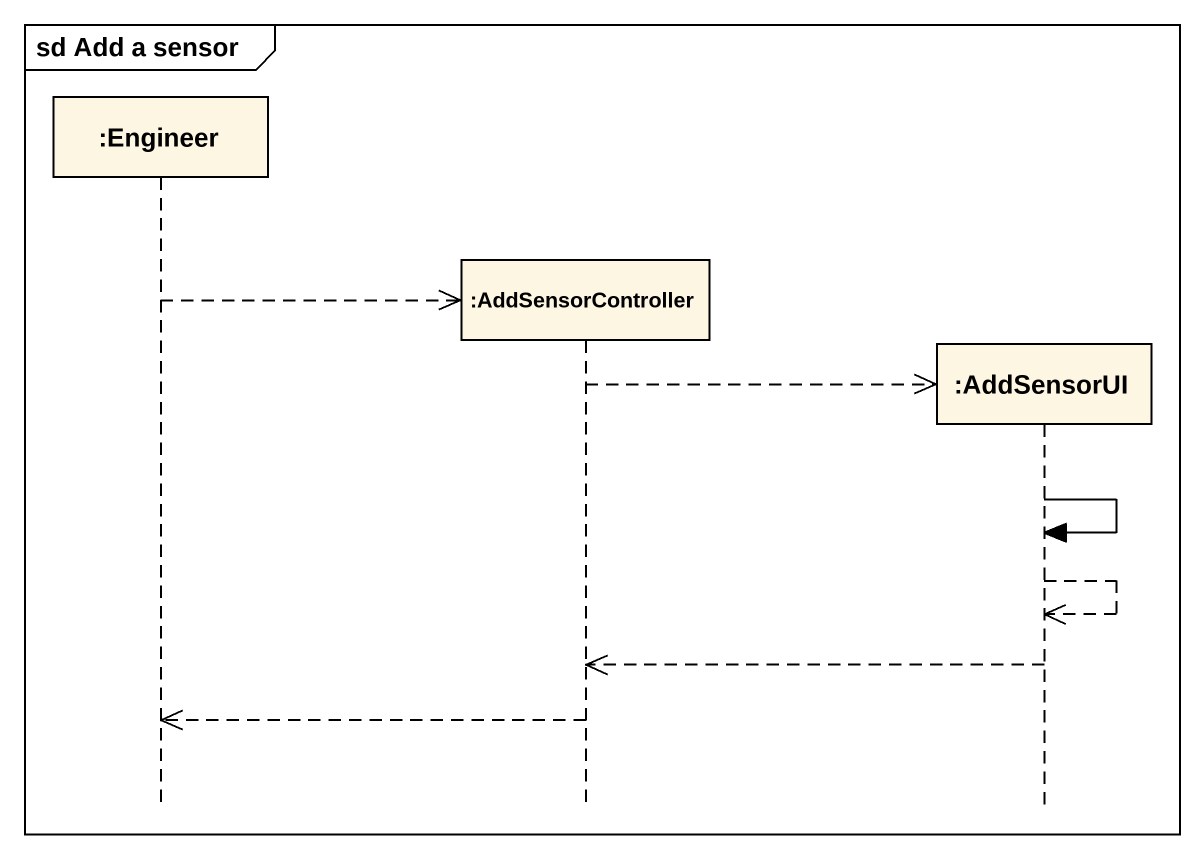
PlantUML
@startuml
mainframe sd Add a sensor
hide footbox
participant ":Engineer" as Engineer
participant ":AddSensorController" as AddSensorController
participant ":AddSensorUI" as AddSensorUI

Engineer -->> AddSensorController **
AddSensorController -->> AddSensorUI **
AddSensorUI -> AddSensorUI
AddSensorUI -->> AddSensorUI
AddSensorUI -->> AddSensorController
AddSensorController -->> Engineer
@enduml
